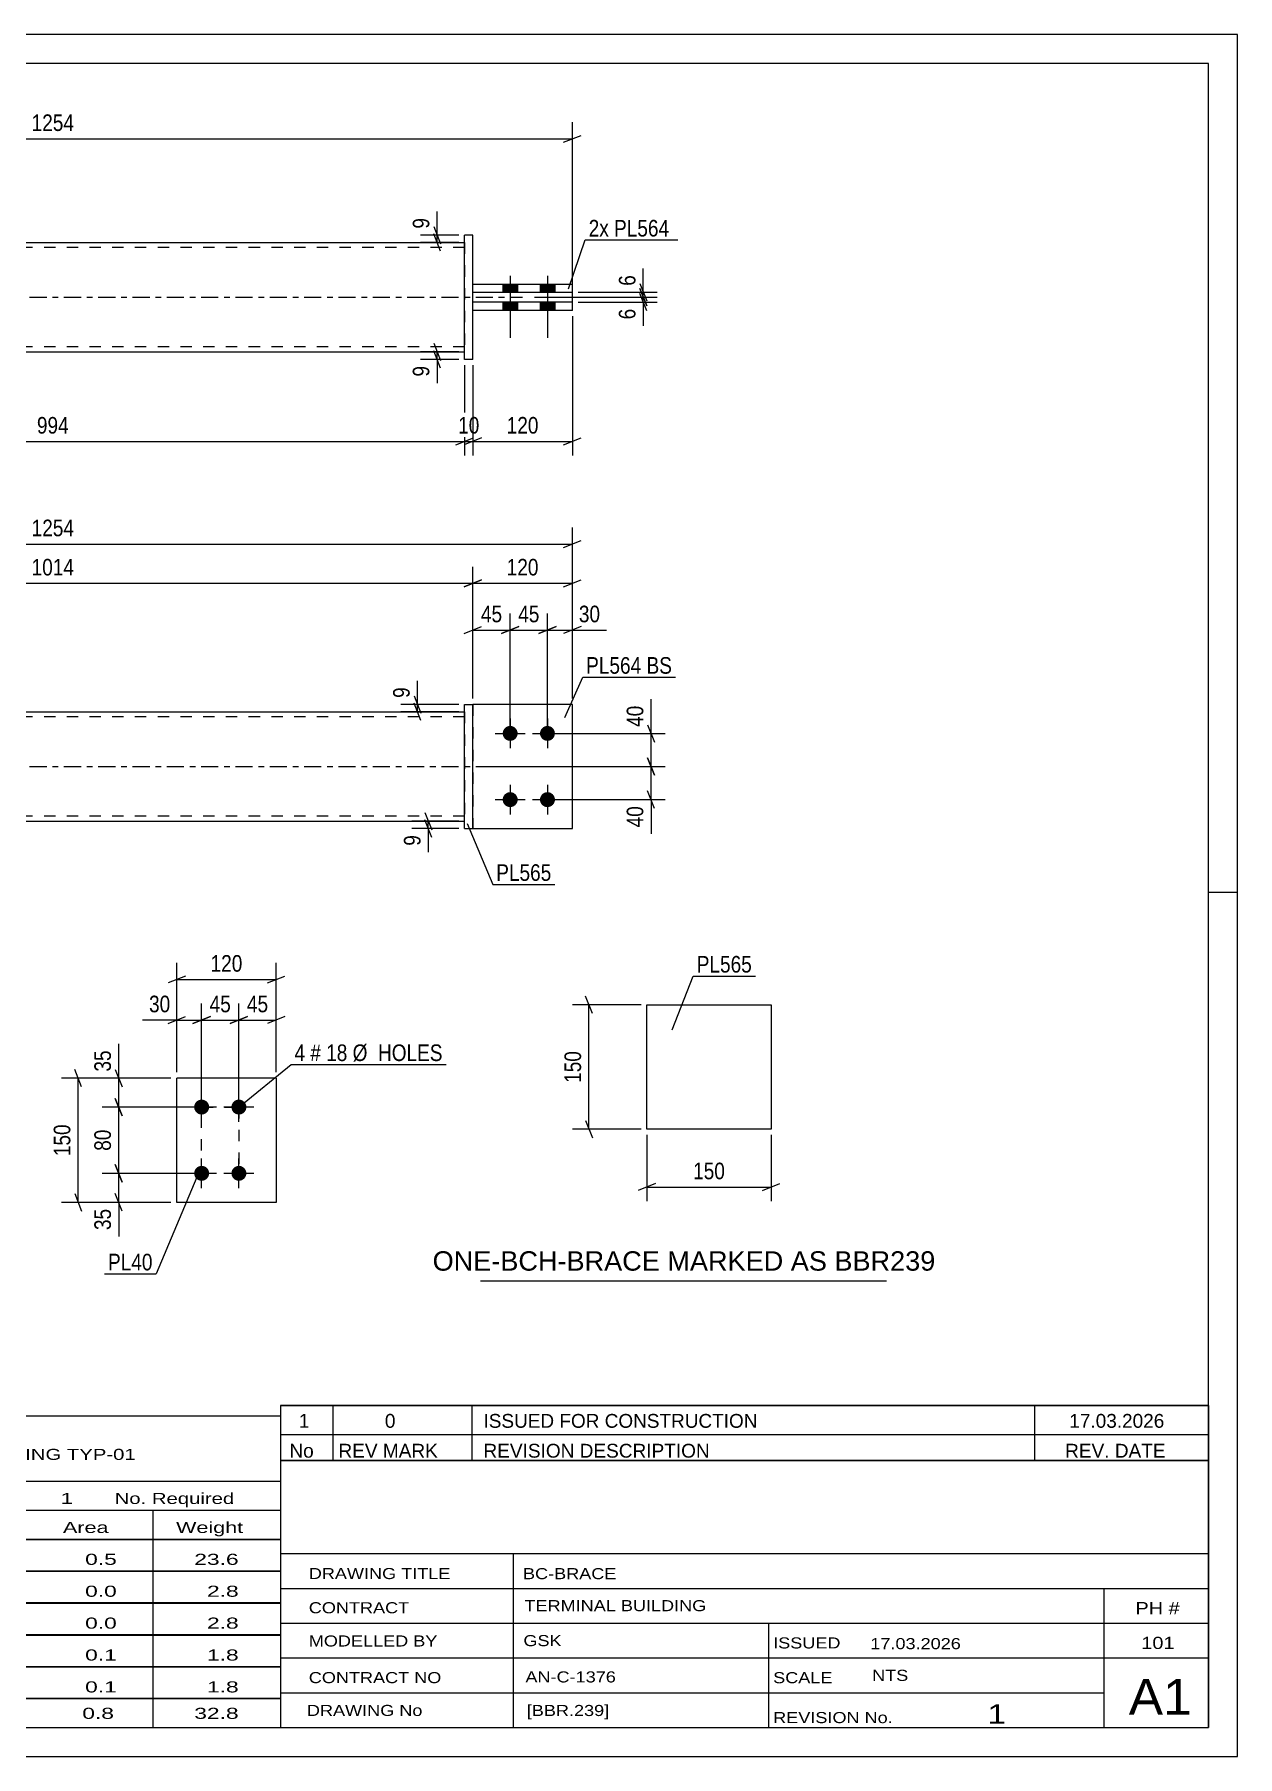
# Model space of a CAD drawing. Header units: millimetres. Extents: x 0 to 420, y 0 to 297.
# Drawn here: x 212.6 to 420, y 0 to 297 of the extents above; entities that cross this region are included whole.
import ezdxf

# ---------------------------------------------------------------- set-up
doc = ezdxf.new("R2010")
doc.units = ezdxf.units.MM
doc.linetypes.add('DXK_LINE_DOT2', pattern=[3.9198, 1.9599, -1.9599])
doc.linetypes.add('DXK_LINE_DOT3', pattern=[5.9187, 2.979, -0.9799, 0.9799, -0.9799])
doc.styles.add('Arial', font='ARIAL.TTF', dxfattribs={"height": 0.2})
doc.styles.add('Arial Narrow', font='ARIALN.TTF', dxfattribs={"height": 0.2})

# ---------------------------------------------------------------- blocks, each defined once
blk = doc.blocks.new('Unknown-585756363-1163')
at = {"color": 5, "linetype": 'Continuous'}
for p, q in [((420, 297), (0, 297)), ((420, 0), (420, 297)), ((415, 292), (5, 292)), ((415, 5), (415, 292)), ((420, 149), (415, 149)), ((5, 5), (415, 5)), ((0, 0), (420, 0))]:
    blk.add_line(p, q, dxfattribs=at)
blk = doc.blocks.new('Part-585756363-3323 - 3322')
at = {"color": 2, "linetype": 'Continuous'}
for p, q in [((254.26, 117.01), (237.12, 117.01)), ((237.12, 95.58), (237.12, 117.01)), ((254.26, 117.01), (254.26, 95.58)), ((254.26, 95.58), (237.12, 95.58))]:
    blk.add_line(p, q, dxfattribs=at)
blk = doc.blocks.new('Bolt-585756363-3324 - 3322')
at = {"linetype": 'Continuous'}
for points in [[(241.41, 110.72, -1), (241.41, 113.3, -1)], [(247.83, 110.72, -1), (247.83, 113.3, -1)], [(241.41, 99.3, -1), (241.41, 101.87, -1)], [(247.83, 99.3, -1), (247.83, 101.87, -1)]]:
    blk.add_hatch(color=1, dxfattribs=at).paths.add_polyline_path(points)
at = {"color": 1, "linetype": 'Continuous'}
for p, q in [((241.41, 109.44), (241.41, 114.58)), ((247.83, 109.44), (247.83, 114.58)), ((243.98, 112.01), (238.83, 112.01)), ((250.41, 112.01), (245.26, 112.01)), ((241.41, 98.01), (241.41, 103.15)), ((247.83, 98.01), (247.83, 103.15)), ((243.98, 100.58), (238.83, 100.58)), ((250.41, 100.58), (245.26, 100.58))]:
    blk.add_line(p, q, dxfattribs=at)
blk = doc.blocks.new('Part-585756363-1830 - 1807')
at = {"color": 7, "linetype": 'DXK_LINE_DOT2'}
for p, q in [((305.32, 181.46), (288.17, 181.46)), ((288.17, 181.46), (288.17, 160.03)), ((305.32, 160.03), (305.32, 181.46)), ((288.17, 160.03), (305.32, 160.03))]:
    blk.add_line(p, q, dxfattribs=at)
blk = doc.blocks.new('Part-585756363-1814 - 1807')
at = {"color": 2, "linetype": 'Continuous'}
for p, q in [((286.75, 160.03), (286.75, 181.46)), ((286.75, 181.46), (288.17, 181.46)), ((288.17, 160.03), (288.17, 181.46)), ((286.75, 160.03), (288.17, 160.03))]:
    blk.add_line(p, q, dxfattribs=at)
blk = doc.blocks.new('Bolt-585756363-1832 - 1807')
at = {"linetype": 'Continuous'}
for points in [[(294.6, 177.74, -1), (294.6, 175.17, -1)], [(301.03, 177.74, -1), (301.03, 175.17, -1)], [(294.6, 166.32, -1), (294.6, 163.74, -1)], [(301.03, 166.32, -1), (301.03, 163.74, -1)]]:
    blk.add_hatch(color=1, dxfattribs=at).paths.add_polyline_path(points)
at = {"color": 1, "linetype": 'Continuous'}
for p, q in [((294.6, 179.03), (294.6, 173.89)), ((301.03, 179.03), (301.03, 173.89)), ((292.03, 176.46), (297.17, 176.46)), ((298.46, 176.46), (303.6, 176.46)), ((294.6, 167.6), (294.6, 162.46)), ((301.03, 167.6), (301.03, 162.46)), ((292.03, 165.03), (297.17, 165.03)), ((298.46, 165.03), (303.6, 165.03))]:
    blk.add_line(p, q, dxfattribs=at)
blk = doc.blocks.new('Part-585756363-1842 - 1807')
at = {"color": 2, "linetype": 'Continuous'}
for p, q in [((144.77, 180.17), (286.75, 180.17)), ((144.77, 161.32), (286.75, 161.32))]:
    blk.add_line(p, q, dxfattribs=at)
at = {"color": 7, "linetype": 'DXK_LINE_DOT2'}
for p, q in [((144.77, 161.32), (144.77, 180.17)), ((286.75, 179.32), (144.77, 179.32)), ((286.75, 180.17), (286.75, 161.32)), ((286.75, 162.17), (144.77, 162.17))]:
    blk.add_line(p, q, dxfattribs=at)
at = {"color": 7, "linetype": 'DXK_LINE_DOT3'}
blk.add_line((134.77, 170.74), (296.75, 170.74), dxfattribs=at)
blk = doc.blocks.new('Part-585756363-1847 - 1807')
at = {"color": 2, "linetype": 'Continuous'}
for p, q in [((305.32, 181.46), (288.17, 181.46)), ((305.32, 160.03), (305.32, 181.46)), ((288.17, 160.03), (305.32, 160.03))]:
    blk.add_line(p, q, dxfattribs=at)
at = {"color": 7, "linetype": 'DXK_LINE_DOT2'}
blk.add_line((288.17, 181.46), (288.17, 160.03), dxfattribs=at)
blk = doc.blocks.new('Bolt-585756363-2130 - 2126')
at = {"linetype": 'Continuous'}
for points in [[(295.89, 253.96), (293.32, 253.96), (293.32, 252.53), (295.89, 252.53)], [(295.89, 253.96), (293.32, 253.96), (293.32, 252.53), (295.89, 252.53)], [(302.32, 253.96), (299.75, 253.96), (299.75, 252.53), (302.32, 252.53)], [(302.32, 253.96), (299.75, 253.96), (299.75, 252.53), (302.32, 252.53)], [(295.89, 250.81), (293.32, 250.81), (293.32, 249.39), (295.89, 249.39)], [(295.89, 250.81), (293.32, 250.81), (293.32, 249.39), (295.89, 249.39)], [(302.32, 250.81), (299.75, 250.81), (299.75, 249.39), (302.32, 249.39)], [(302.32, 250.81), (299.75, 250.81), (299.75, 249.39), (302.32, 249.39)]]:
    blk.add_hatch(color=1, dxfattribs=at).paths.add_polyline_path(points)
at = {"color": 1, "linetype": 'Continuous'}
for p, q in [((293.32, 253.96), (293.32, 252.53)), ((293.32, 253.96), (293.32, 252.53)), ((294.6, 255.39), (294.6, 244.67)), ((294.6, 255.39), (294.6, 244.67)), ((295.89, 253.96), (295.89, 252.53)), ((295.89, 253.96), (295.89, 252.53)), ((299.75, 253.96), (299.75, 252.53)), ((299.75, 253.96), (299.75, 252.53)), ((301.03, 255.39), (301.03, 244.67)), ((301.03, 255.39), (301.03, 244.67)), ((302.32, 253.96), (302.32, 252.53)), ((302.32, 253.96), (302.32, 252.53)), ((293.32, 250.81), (293.32, 249.39)), ((293.32, 250.81), (293.32, 249.39)), ((295.89, 250.81), (295.89, 249.39)), ((295.89, 250.81), (295.89, 249.39)), ((299.75, 250.81), (299.75, 249.39)), ((299.75, 250.81), (299.75, 249.39)), ((302.32, 250.81), (302.32, 249.39)), ((302.32, 250.81), (302.32, 249.39))]:
    blk.add_line(p, q, dxfattribs=at)
blk = doc.blocks.new('Part-585756363-2135 - 2126')
at = {"color": 2, "linetype": 'Continuous'}
for p, q in [((144.77, 261.1), (286.75, 261.1)), ((144.77, 242.24), (286.75, 242.24))]:
    blk.add_line(p, q, dxfattribs=at)
at = {"color": 7, "linetype": 'DXK_LINE_DOT2'}
for p, q in [((144.77, 261.1), (144.77, 242.24)), ((286.75, 260.24), (144.77, 260.24)), ((286.75, 261.1), (286.75, 242.24)), ((286.75, 243.1), (144.77, 243.1))]:
    blk.add_line(p, q, dxfattribs=at)
at = {"color": 7, "linetype": 'DXK_LINE_DOT3'}
blk.add_line((134.77, 251.67), (296.75, 251.67), dxfattribs=at)
blk = doc.blocks.new('Part-585756363-2136 - 2126')
at = {"color": 2, "linetype": 'Continuous'}
for p, q in [((286.75, 240.96), (286.75, 262.39)), ((288.17, 262.39), (286.75, 262.39)), ((288.17, 240.96), (288.17, 262.39)), ((288.17, 240.96), (286.75, 240.96))]:
    blk.add_line(p, q, dxfattribs=at)
blk = doc.blocks.new('Part-585756363-2152 - 2126')
at = {"color": 2, "linetype": 'Continuous'}
for p, q in [((288.17, 252.53), (288.17, 253.96)), ((288.17, 253.96), (305.32, 253.96)), ((288.17, 252.53), (305.32, 252.53)), ((305.32, 252.53), (305.32, 253.96))]:
    blk.add_line(p, q, dxfattribs=at)
blk = doc.blocks.new('Part-585756363-2157 - 2126')
at = {"color": 2, "linetype": 'Continuous'}
for p, q in [((305.32, 250.81), (288.17, 250.81)), ((288.17, 249.39), (288.17, 250.81)), ((305.32, 249.39), (305.32, 250.81)), ((305.32, 249.39), (288.17, 249.39))]:
    blk.add_line(p, q, dxfattribs=at)
blk = doc.blocks.new('Part-585756363-3335 - 3334')
at = {"color": 2, "linetype": 'Continuous'}
for p, q in [((318.17, 129.64), (339.6, 129.64)), ((318.17, 108.21), (318.17, 129.64)), ((339.6, 129.64), (339.6, 108.21)), ((339.6, 108.21), (318.17, 108.21))]:
    blk.add_line(p, q, dxfattribs=at)
blk = doc.blocks.new('Rectangle-585756363-3484 - 3322')
at = {"color": 1, "linetype": 'DXK_LINE_DOT2'}
blk.add_lwpolyline([(241.41, 112.01), (247.83, 112.01), (247.83, 100.58), (241.41, 100.58), (241.41, 112.01)], close=True, dxfattribs=at)
blk = doc.blocks.new('StraightDimension-585756363-3340 - 3322')
at = {"color": 7, "linetype": 'Continuous'}
for p, q in [((236.12, 117.01), (224.27, 117.01)), ((226.52, 118.51), (227.72, 115.51)), ((227.12, 112.01), (227.12, 117.01)), ((227.72, 110.51), (226.52, 113.51)), ((240.41, 112.01), (224.27, 112.01))]:
    blk.add_line(p, q, dxfattribs=at)
at = {"color": 0}
blk.add_wipeout([(226.37, 122.39), (222.17, 122.39), (222.17, 117.53), (226.37, 117.53)], dxfattribs=at)
at = {"color": 7, "linetype": 'Continuous'}
blk.add_line((227.12, 117.01), (227.12, 122.92), dxfattribs=at)
blk.add_line((227.12, 117.01), (227.12, 122.92), dxfattribs=at)
at = {"color": 3, "style": 'Arial Narrow'}
blk.add_text('35', height=2.863, rotation=90.0002, dxfattribs=at).set_placement((225.77, 118.13))
blk = doc.blocks.new('StraightDimension-585756363-3356 - 3322')
at = {"color": 7, "linetype": 'Continuous'}
for p, q in [((247.83, 113.01), (247.83, 129.86)), ((254.26, 118.01), (254.26, 129.86)), ((246.33, 126.41), (249.33, 127.61)), ((247.83, 127.01), (254.26, 127.01)), ((255.76, 127.61), (252.76, 126.41))]:
    blk.add_line(p, q, dxfattribs=at)
at = {"color": 0}
blk.add_wipeout([(253.48, 127.76), (253.48, 131.96), (248.62, 131.96), (248.62, 127.76)], dxfattribs=at)
at = {"color": 3, "style": 'Arial Narrow'}
blk.add_text('45', height=2.863, dxfattribs=at).set_placement((249.22, 128.36))
blk = doc.blocks.new('StraightDimension-585756363-3342 - 3322')
at = {"color": 7, "linetype": 'Continuous'}
for p, q in [((226.52, 102.08), (227.72, 99.08)), ((240.41, 100.58), (224.27, 100.58)), ((227.12, 95.58), (227.12, 100.58)), ((236.12, 95.58), (224.27, 95.58)), ((227.72, 94.08), (226.52, 97.08))]:
    blk.add_line(p, q, dxfattribs=at)
at = {"color": 0}
blk.add_wipeout([(226.37, 95.06), (222.17, 95.06), (222.17, 90.2), (226.37, 90.2)], dxfattribs=at)
at = {"color": 7, "linetype": 'Continuous'}
blk.add_line((227.12, 95.58), (227.12, 89.67), dxfattribs=at)
blk.add_line((227.12, 95.58), (227.12, 89.67), dxfattribs=at)
at = {"color": 3, "style": 'Arial Narrow'}
blk.add_text('35', height=2.863, rotation=90.0002, dxfattribs=at).set_placement((225.77, 90.8))
blk = doc.blocks.new('StraightDimension-585756363-3341 - 3322')
at = {"color": 7, "linetype": 'Continuous'}
for p, q in [((226.52, 113.51), (227.72, 110.51)), ((240.41, 112.01), (224.27, 112.01)), ((227.12, 100.58), (227.12, 112.01)), ((227.72, 99.08), (226.52, 102.08)), ((240.41, 100.58), (224.27, 100.58))]:
    blk.add_line(p, q, dxfattribs=at)
at = {"color": 0}
blk.add_wipeout([(226.37, 108.72), (222.17, 108.72), (222.17, 103.87), (226.37, 103.87)], dxfattribs=at)
at = {"color": 3, "style": 'Arial Narrow'}
blk.add_text('80', height=2.863, rotation=90.0002, dxfattribs=at).set_placement((225.77, 104.47))
blk = doc.blocks.new('StraightDimension-585756363-3352 - 3322')
at = {"color": 7, "linetype": 'Continuous'}
for p, q in [((236.12, 117.01), (217.27, 117.01)), ((220.72, 115.51), (219.52, 118.51)), ((220.12, 95.58), (220.12, 117.01)), ((236.12, 95.58), (217.27, 95.58)), ((219.52, 97.08), (220.72, 94.08))]:
    blk.add_line(p, q, dxfattribs=at)
at = {"color": 0}
blk.add_wipeout([(219.37, 109.64), (215.17, 109.64), (215.17, 102.95), (219.37, 102.95)], dxfattribs=at)
at = {"color": 3, "style": 'Arial Narrow'}
blk.add_text('150', height=2.863, rotation=90.0002, dxfattribs=at).set_placement((218.77, 103.55))
blk = doc.blocks.new('StraightDimension-585756363-3357 - 3322')
at = {"color": 7, "linetype": 'Continuous'}
for p, q in [((241.41, 113.01), (241.41, 129.86)), ((247.83, 113.01), (247.83, 129.86)), ((239.91, 126.41), (242.91, 127.61)), ((241.41, 127.01), (247.83, 127.01)), ((249.33, 127.61), (246.33, 126.41))]:
    blk.add_line(p, q, dxfattribs=at)
at = {"color": 0}
blk.add_wipeout([(247.05, 127.76), (247.05, 131.96), (242.19, 131.96), (242.19, 127.76)], dxfattribs=at)
at = {"color": 3, "style": 'Arial Narrow'}
blk.add_text('45', height=2.863, dxfattribs=at).set_placement((242.79, 128.36))
blk = doc.blocks.new('StraightDimension-585756363-3358 - 3322')
at = {"color": 7, "linetype": 'Continuous'}
for p, q in [((237.12, 118.01), (237.12, 129.86)), ((241.41, 113.01), (241.41, 129.86)), ((235.62, 126.41), (238.62, 127.61)), ((237.12, 127.01), (241.41, 127.01)), ((242.91, 127.61), (239.91, 126.41))]:
    blk.add_line(p, q, dxfattribs=at)
at = {"color": 0}
blk.add_wipeout([(236.6, 127.76), (236.6, 131.96), (231.74, 131.96), (231.74, 127.76)], dxfattribs=at)
at = {"color": 7, "linetype": 'Continuous'}
blk.add_line((237.12, 127.01), (231.21, 127.01), dxfattribs=at)
blk.add_line((237.12, 127.01), (231.21, 127.01), dxfattribs=at)
at = {"color": 3, "style": 'Arial Narrow'}
blk.add_text('30', height=2.863, dxfattribs=at).set_placement((232.34, 128.36))
blk = doc.blocks.new('StraightDimension-585756363-3368 - 3322')
at = {"color": 7, "linetype": 'Continuous'}
for p, q in [((237.12, 118.01), (237.12, 136.86)), ((254.26, 118.01), (254.26, 136.86)), ((238.62, 134.61), (235.62, 133.41)), ((237.12, 134.01), (254.26, 134.01)), ((252.76, 133.41), (255.76, 134.61))]:
    blk.add_line(p, q, dxfattribs=at)
at = {"color": 0}
blk.add_wipeout([(249.03, 134.76), (249.03, 138.96), (242.35, 138.96), (242.35, 134.76)], dxfattribs=at)
at = {"color": 3, "style": 'Arial Narrow'}
blk.add_text('120', height=2.863, dxfattribs=at).set_placement((242.95, 135.36))
blk = doc.blocks.new('StraightDimension-585756363-1895 - 1807')
at = {"color": 7, "linetype": 'Continuous'}
for p, q in [((301.03, 177.46), (301.03, 197.12)), ((305.32, 182.46), (305.32, 197.12)), ((299.53, 193.67), (302.53, 194.87)), ((301.03, 194.27), (305.32, 194.27)), ((306.82, 194.87), (303.82, 193.67))]:
    blk.add_line(p, q, dxfattribs=at)
at = {"color": 0}
blk.add_wipeout([(310.7, 195.02), (310.7, 199.22), (305.84, 199.22), (305.84, 195.02)], dxfattribs=at)
at = {"color": 7, "linetype": 'Continuous'}
blk.add_line((305.32, 194.27), (311.22, 194.27), dxfattribs=at)
blk.add_line((305.32, 194.27), (311.22, 194.27), dxfattribs=at)
at = {"color": 3, "style": 'Arial Narrow'}
blk.add_text('30', height=2.863, dxfattribs=at).set_placement((306.44, 195.62))
blk = doc.blocks.new('StraightDimension-585756363-2093 - 1807')
at = {"color": 7, "linetype": 'Continuous'}
for p, q in [((285.75, 181.46), (275.77, 181.46)), ((278.02, 182.96), (279.22, 179.96)), ((279.22, 178.67), (278.02, 181.67)), ((278.62, 180.17), (278.62, 181.46)), ((285.75, 180.17), (275.77, 180.17))]:
    blk.add_line(p, q, dxfattribs=at)
at = {"color": 0}
blk.add_wipeout([(277.87, 185.01), (273.67, 185.01), (273.67, 181.98), (277.87, 181.98)], dxfattribs=at)
at = {"color": 7, "linetype": 'Continuous'}
blk.add_line((278.62, 181.46), (278.62, 185.54), dxfattribs=at)
blk.add_line((278.62, 181.46), (278.62, 185.54), dxfattribs=at)
at = {"color": 3, "style": 'Arial Narrow'}
blk.add_text('9', height=2.86, rotation=90.0002, dxfattribs=at).set_placement((277.27, 182.58))
blk = doc.blocks.new('StraightDimension-585756363-1966 - 1807')
at = {"color": 7, "linetype": 'Continuous'}
for p, q in [((143.34, 171.74), (143.34, 205.19)), ((288.17, 182.46), (288.17, 205.19)), ((144.84, 202.94), (141.84, 201.74)), ((143.34, 202.34), (288.17, 202.34)), ((286.67, 201.74), (289.67, 202.94))]:
    blk.add_line(p, q, dxfattribs=at)
at = {"color": 0}
blk.add_wipeout([(220.01, 203.09), (220.01, 207.29), (211.5, 207.29), (211.5, 203.09)], dxfattribs=at)
at = {"color": 3, "style": 'Arial Narrow'}
blk.add_text('1014', height=2.863, dxfattribs=at).set_placement((212.1, 203.69))
blk = doc.blocks.new('StraightDimension-585756363-1863 - 1807')
at = {"color": 7, "linetype": 'Continuous'}
for p, q in [((288.17, 182.46), (288.17, 197.12)), ((294.6, 177.46), (294.6, 197.12)), ((286.67, 193.67), (289.67, 194.87)), ((288.17, 194.27), (294.6, 194.27)), ((296.1, 194.87), (293.1, 193.67))]:
    blk.add_line(p, q, dxfattribs=at)
at = {"color": 0}
blk.add_wipeout([(293.82, 195.02), (293.82, 199.22), (288.96, 199.22), (288.96, 195.02)], dxfattribs=at)
at = {"color": 3, "style": 'Arial Narrow'}
blk.add_text('45', height=2.863, dxfattribs=at).set_placement((289.56, 195.62))
blk = doc.blocks.new('StraightDimension-585756363-1882 - 1807')
at = {"color": 7, "linetype": 'Continuous'}
for p, q in [((294.6, 177.46), (294.6, 197.12)), ((301.03, 177.46), (301.03, 197.12)), ((293.1, 193.67), (296.1, 194.87)), ((294.6, 194.27), (301.03, 194.27)), ((302.53, 194.87), (299.53, 193.67))]:
    blk.add_line(p, q, dxfattribs=at)
at = {"color": 0}
blk.add_wipeout([(300.25, 195.02), (300.25, 199.22), (295.39, 199.22), (295.39, 195.02)], dxfattribs=at)
at = {"color": 3, "style": 'Arial Narrow'}
blk.add_text('45', height=2.863, dxfattribs=at).set_placement((295.99, 195.62))
blk = doc.blocks.new('StraightDimension-585756363-1912 - 1807')
at = {"color": 7, "linetype": 'Continuous'}
for p, q in [((126.2, 182.46), (126.2, 211.96)), ((305.32, 182.46), (305.32, 211.96)), ((127.7, 209.71), (124.7, 208.51)), ((126.2, 209.11), (305.32, 209.11)), ((303.82, 208.51), (306.82, 209.71))]:
    blk.add_line(p, q, dxfattribs=at)
at = {"color": 0}
blk.add_wipeout([(220.01, 209.86), (220.01, 214.06), (211.5, 214.06), (211.5, 209.86)], dxfattribs=at)
at = {"color": 3, "style": 'Arial Narrow'}
blk.add_text('1254', height=2.863, dxfattribs=at).set_placement((212.1, 210.46))
blk = doc.blocks.new('StraightDimension-585756363-1932 - 1807')
at = {"color": 7, "linetype": 'Continuous'}
for p, q in [((302.03, 176.46), (321.3, 176.46)), ((318.3, 177.96), (319.5, 174.96)), ((318.9, 170.74), (318.9, 176.46)), ((289.17, 170.74), (321.3, 170.74)), ((319.5, 169.24), (318.3, 172.24))]:
    blk.add_line(p, q, dxfattribs=at)
at = {"color": 0}
blk.add_wipeout([(318.15, 181.84), (313.95, 181.84), (313.95, 176.98), (318.15, 176.98)], dxfattribs=at)
at = {"color": 7, "linetype": 'Continuous'}
blk.add_line((318.9, 176.46), (318.9, 182.37), dxfattribs=at)
blk.add_line((318.9, 176.46), (318.9, 182.37), dxfattribs=at)
at = {"color": 3, "style": 'Arial Narrow'}
blk.add_text('40', height=2.863, rotation=90.0002, dxfattribs=at).set_placement((317.55, 177.58))
blk = doc.blocks.new('StraightDimension-585756363-1941 - 1807')
at = {"color": 7, "linetype": 'Continuous'}
for p, q in [((289.17, 170.74), (321.3, 170.74)), ((318.3, 172.24), (319.5, 169.24)), ((318.9, 165.03), (318.9, 170.74)), ((319.5, 163.53), (318.3, 166.53)), ((302.03, 165.03), (321.3, 165.03))]:
    blk.add_line(p, q, dxfattribs=at)
at = {"color": 0}
blk.add_wipeout([(318.15, 164.51), (313.95, 164.51), (313.95, 159.65), (318.15, 159.65)], dxfattribs=at)
at = {"color": 7, "linetype": 'Continuous'}
blk.add_line((318.9, 165.03), (318.9, 159.12), dxfattribs=at)
blk.add_line((318.9, 165.03), (318.9, 159.12), dxfattribs=at)
at = {"color": 3, "style": 'Arial Narrow'}
blk.add_text('40', height=2.863, rotation=90.0002, dxfattribs=at).set_placement((317.55, 160.25))
blk = doc.blocks.new('StraightDimension-585756363-1984 - 1807')
at = {"color": 7, "linetype": 'Continuous'}
for p, q in [((288.17, 182.46), (288.17, 205.19)), ((305.32, 182.46), (305.32, 205.19)), ((289.67, 202.94), (286.67, 201.74)), ((288.17, 202.34), (305.32, 202.34)), ((303.82, 201.74), (306.82, 202.94))]:
    blk.add_line(p, q, dxfattribs=at)
at = {"color": 0}
blk.add_wipeout([(300.09, 203.09), (300.09, 207.29), (293.4, 207.29), (293.4, 203.09)], dxfattribs=at)
at = {"color": 3, "style": 'Arial Narrow'}
blk.add_text('120', height=2.863, dxfattribs=at).set_placement((294, 203.69))
blk = doc.blocks.new('StraightDimension-585756363-2084 - 1807')
at = {"color": 7, "linetype": 'Continuous'}
for p, q in [((285.75, 161.32), (277.64, 161.32)), ((279.89, 162.82), (281.09, 159.82)), ((281.09, 158.53), (279.89, 161.53)), ((280.49, 160.03), (280.49, 161.32)), ((285.75, 160.03), (277.64, 160.03))]:
    blk.add_line(p, q, dxfattribs=at)
at = {"color": 0}
blk.add_wipeout([(279.74, 159.51), (275.54, 159.51), (275.54, 156.48), (279.74, 156.48)], dxfattribs=at)
at = {"color": 7, "linetype": 'Continuous'}
blk.add_line((280.49, 160.03), (280.49, 155.95), dxfattribs=at)
blk.add_line((280.49, 160.03), (280.49, 155.95), dxfattribs=at)
at = {"color": 3, "style": 'Arial Narrow'}
blk.add_text('9', height=2.86, rotation=90.0002, dxfattribs=at).set_placement((279.14, 157.08))
blk = doc.blocks.new('StraightDimension-585756363-2194 - 2126')
at = {"color": 7, "linetype": 'Continuous'}
for p, q in [((144.77, 239.96), (144.77, 224.41)), ((286.75, 239.96), (286.75, 224.41)), ((146.27, 227.41), (143.27, 226.21)), ((144.77, 226.81), (286.75, 226.81)), ((285.25, 226.21), (288.25, 227.41))]:
    blk.add_line(p, q, dxfattribs=at)
at = {"color": 0}
blk.add_wipeout([(219.1, 227.56), (219.1, 231.76), (212.41, 231.76), (212.41, 227.56)], dxfattribs=at)
at = {"color": 3, "style": 'Arial Narrow'}
blk.add_text('994', height=2.863, dxfattribs=at).set_placement((213.01, 228.16))
blk = doc.blocks.new('StraightDimension-585756363-2280 - 2126')
at = {"color": 7, "linetype": 'Continuous'}
for p, q in [((285.75, 262.39), (279.16, 262.39)), ((281.41, 263.89), (282.61, 260.89)), ((282.61, 259.6), (281.41, 262.6)), ((282.01, 261.1), (282.01, 262.39)), ((285.75, 261.1), (279.16, 261.1))]:
    blk.add_line(p, q, dxfattribs=at)
at = {"color": 0}
blk.add_wipeout([(281.26, 265.94), (277.06, 265.94), (277.06, 262.91), (281.26, 262.91)], dxfattribs=at)
at = {"color": 7, "linetype": 'Continuous'}
blk.add_line((282.01, 262.39), (282.01, 266.46), dxfattribs=at)
blk.add_line((282.01, 262.39), (282.01, 266.46), dxfattribs=at)
at = {"color": 3, "style": 'Arial Narrow'}
blk.add_text('9', height=2.86, rotation=90.0002, dxfattribs=at).set_placement((280.66, 263.51))
blk = doc.blocks.new('StraightDimension-585756363-2221 - 2126')
at = {"color": 7, "linetype": 'Continuous'}
for p, q in [((286.75, 239.96), (286.75, 224.41)), ((288.17, 239.96), (288.17, 224.41)), ((285.25, 226.21), (288.25, 227.41)), ((289.67, 227.41), (286.67, 226.21)), ((286.75, 226.81), (288.17, 226.81))]:
    blk.add_line(p, q, dxfattribs=at)
at = {"color": 0}
blk.add_wipeout([(289.89, 227.56), (289.89, 231.76), (285.03, 231.76), (285.03, 227.56)], dxfattribs=at)
at = {"color": 3, "style": 'Arial Narrow'}
blk.add_text('10', height=2.863, dxfattribs=at).set_placement((285.63, 228.16))
blk = doc.blocks.new('StraightDimension-585756363-2262 - 2126')
at = {"color": 7, "linetype": 'Continuous'}
for p, q in [((316.95, 253.17), (318.15, 250.17)), ((298.82, 251.67), (319.95, 251.67)), ((306.32, 250.81), (319.95, 250.81)), ((318.15, 249.31), (316.95, 252.31)), ((317.55, 250.81), (317.55, 251.67))]:
    blk.add_line(p, q, dxfattribs=at)
at = {"color": 0}
blk.add_wipeout([(316.8, 250.29), (312.6, 250.29), (312.6, 247.26), (316.8, 247.26)], dxfattribs=at)
at = {"color": 7, "linetype": 'Continuous'}
blk.add_line((317.55, 250.81), (317.55, 246.74), dxfattribs=at)
blk.add_line((317.55, 250.81), (317.55, 246.74), dxfattribs=at)
at = {"color": 3, "style": 'Arial Narrow'}
blk.add_text('6', height=2.86, rotation=90.0002, dxfattribs=at).set_placement((316.2, 247.86))
blk = doc.blocks.new('StraightDimension-585756363-2183 - 2126')
at = {"color": 7, "linetype": 'Continuous'}
for p, q in [((127.7, 279.6), (124.7, 278.4)), ((126.2, 250.39), (126.2, 281.85)), ((303.82, 278.4), (306.82, 279.6)), ((305.32, 250.39), (305.32, 281.85)), ((126.2, 279), (305.32, 279))]:
    blk.add_line(p, q, dxfattribs=at)
at = {"color": 0}
blk.add_wipeout([(220.01, 279.75), (220.01, 283.95), (211.5, 283.95), (211.5, 279.75)], dxfattribs=at)
at = {"color": 3, "style": 'Arial Narrow'}
blk.add_text('1254', height=2.863, dxfattribs=at).set_placement((212.1, 280.35))
blk = doc.blocks.new('StraightDimension-585756363-2230 - 2126')
at = {"color": 7, "linetype": 'Continuous'}
for p, q in [((305.32, 248.39), (305.32, 224.41)), ((288.17, 239.96), (288.17, 224.41)), ((289.67, 227.41), (286.67, 226.21)), ((288.17, 226.81), (305.32, 226.81)), ((303.82, 226.21), (306.82, 227.41))]:
    blk.add_line(p, q, dxfattribs=at)
at = {"color": 0}
blk.add_wipeout([(300.09, 227.56), (300.09, 231.76), (293.4, 231.76), (293.4, 227.56)], dxfattribs=at)
at = {"color": 3, "style": 'Arial Narrow'}
blk.add_text('120', height=2.863, dxfattribs=at).set_placement((294, 228.16))
blk = doc.blocks.new('StraightDimension-585756363-2241 - 2126')
at = {"color": 7, "linetype": 'Continuous'}
for p, q in [((281.41, 243.74), (282.61, 240.74)), ((285.75, 242.24), (279.16, 242.24)), ((285.75, 240.96), (279.16, 240.96)), ((282.61, 239.46), (281.41, 242.46)), ((282.01, 240.96), (282.01, 242.24))]:
    blk.add_line(p, q, dxfattribs=at)
at = {"color": 0}
blk.add_wipeout([(281.26, 240.43), (277.06, 240.43), (277.06, 237.4), (281.26, 237.4)], dxfattribs=at)
at = {"color": 7, "linetype": 'Continuous'}
blk.add_line((282.01, 240.96), (282.01, 236.88), dxfattribs=at)
blk.add_line((282.01, 240.96), (282.01, 236.88), dxfattribs=at)
at = {"color": 3, "style": 'Arial Narrow'}
blk.add_text('9', height=2.86, rotation=90.0002, dxfattribs=at).set_placement((280.66, 238))
blk = doc.blocks.new('StraightDimension-585756363-2271 - 2126')
at = {"color": 7, "linetype": 'Continuous'}
for p, q in [((306.32, 252.53), (319.95, 252.53)), ((316.95, 254.03), (318.15, 251.03)), ((318.15, 250.17), (316.95, 253.17)), ((317.55, 251.67), (317.55, 252.53)), ((298.82, 251.67), (319.95, 251.67))]:
    blk.add_line(p, q, dxfattribs=at)
at = {"color": 0}
blk.add_wipeout([(316.8, 256.08), (312.6, 256.08), (312.6, 253.05), (316.8, 253.05)], dxfattribs=at)
at = {"color": 7, "linetype": 'Continuous'}
blk.add_line((317.55, 252.53), (317.55, 256.61), dxfattribs=at)
blk.add_line((317.55, 252.53), (317.55, 256.61), dxfattribs=at)
at = {"color": 3, "style": 'Arial Narrow'}
blk.add_text('6', height=2.86, rotation=90.0002, dxfattribs=at).set_placement((316.2, 253.65))
blk = doc.blocks.new('StraightDimension-585756363-3372 - 3334')
at = {"color": 7, "linetype": 'Continuous'}
for p, q in [((318.17, 107.21), (318.17, 95.81)), ((339.6, 107.21), (339.6, 95.81)), ((319.67, 98.81), (316.67, 97.61)), ((318.17, 98.21), (339.6, 98.21)), ((338.1, 97.61), (341.1, 98.81))]:
    blk.add_line(p, q, dxfattribs=at)
at = {"color": 0}
blk.add_wipeout([(332.23, 98.96), (332.23, 103.16), (325.54, 103.16), (325.54, 98.96)], dxfattribs=at)
at = {"color": 3, "style": 'Arial Narrow'}
blk.add_text('150', height=2.863, dxfattribs=at).set_placement((326.14, 99.56))
blk = doc.blocks.new('StraightDimension-585756363-3376 - 3334')
at = {"color": 7, "linetype": 'Continuous'}
for p, q in [((308.77, 128.14), (307.57, 131.14)), ((317.17, 129.64), (305.32, 129.64)), ((308.17, 108.21), (308.17, 129.64)), ((317.17, 108.21), (305.32, 108.21)), ((307.57, 109.71), (308.77, 106.71))]:
    blk.add_line(p, q, dxfattribs=at)
at = {"color": 0}
blk.add_wipeout([(307.42, 122.27), (303.22, 122.27), (303.22, 115.59), (307.42, 115.59)], dxfattribs=at)
at = {"color": 3, "style": 'Arial Narrow'}
blk.add_text('150', height=2.863, rotation=90.0002, dxfattribs=at).set_placement((306.82, 116.19))
blk = doc.blocks.new('Unknown-585756363-3649')
at = {"color": 7, "linetype": 'Continuous'}
for p, q in [((255, 51.05), (255, 5)), ((255, 51.05), (415, 51.05)), ((415, 51), (415, 5)), ((255, 35), (415, 35)), ((295.14, 35), (295.14, 5)), ((255, 29), (415, 29)), ((397, 5.05), (397, 29.05)), ((255, 23), (415, 23)), ((339.14, 23), (339.14, 5)), ((255, 17), (415, 17)), ((255, 11), (397, 11)), ((255, 5), (415, 5))]:
    blk.add_line(p, q, dxfattribs=at)
at = {"color": 7, "style": 'Arial Narrow'}
for s, height, width, p in [('DRAWING TITLE', 1.9089, 1.425378, (259.88, 30.61)), ('BC-BRACE', 1.909, 1.425378, (296.81, 30.59)), ('TERMINAL BUILDING', 1.9089, 1.425378, (297.06, 25.07)), ('CONTRACT', 1.909, 1.425378, (259.88, 24.71)), ('MODELLED BY', 1.9089, 1.425378, (259.88, 18.98)), ('GSK', 1.909, 1.425378, (296.88, 19.04)), ('ISSUED', 1.909, 1.425378, (339.94, 18.64)), ('17.03.2026', 1.909, 1.425378, (356.69, 18.52)), ('CONTRACT NO', 1.9089, 1.425378, (259.88, 12.66)), ('AN-C-1376', 1.909, 1.425378, (297.23, 12.78)), ('SCALE', 1.909, 1.425378, (339.94, 12.65)), ('A1', 6.204, 1.25, (401.24, 7.2)), ('DRAWING No', 1.909, 1.425378, (259.56, 7)), ('[BBR.239]', 1.909, 1.425378, (297.46, 6.99)), ('1', 3.34, 1.5, (376.91, 5.68)), ('REVISION No.', 1.9089, 1.425378, (339.94, 5.77))]:
    blk.add_text(s, height=height, dxfattribs=dict(at, width=width)).set_placement(p)
at = {"color": 7, "linetype": 'Continuous', "style": 'Arial Narrow'}
for s, height, width, p in [('PH #', 2.1, 1.42538, (402.4, 24.55)), ('101', 2.1, 1.42538, (403.41, 18.55)), ('NTS', 1.909, 1.425378, (357, 13.05))]:
    blk.add_text(s, height=height, dxfattribs=dict(at, width=width)).set_placement(p)
blk = doc.blocks.new('Unknown-585756363-3650')
at = {"color": 7, "linetype": 'Continuous'}
for p, q in [((255, 60.55), (415, 60.55)), ((415, 60.55), (255, 60.55)), ((255, 60.55), (255, 55.55)), ((264, 60.55), (264, 55.55)), ((288, 60.55), (288, 55.55)), ((385, 60.55), (385, 55.55)), ((415, 60.55), (415, 55.55)), ((255, 55.55), (415, 55.55)), ((255, 55.55), (255, 51.05)), ((255, 55.55), (415, 55.55)), ((264, 55.55), (264, 51.05)), ((288, 55.55), (288, 51.05)), ((385, 55.55), (385, 51.05)), ((415, 55.55), (415, 51.05)), ((415, 51.05), (255, 51.05))]:
    blk.add_line(p, q, dxfattribs=at)
at = {"color": 7, "linetype": 'Continuous', "style": 'Arial Narrow'}
for s, height, width, p in [('1', 2.39, 1.196471, (258.16, 56.7)), ('0', 2.39, 1.196471, (273, 56.7)), ('ISSUED FOR CONSTRUCTION', 2.3861, 1.196471, (290, 56.7)), ('17.03.2026', 2.386, 1.196471, (391, 56.7)), ('No', 2.386, 1.2, (256.54, 51.55)), ('REV MARK', 2.386, 1.2, (265, 51.55)), ('REVISION DESCRIPTION', 2.3861, 1.2, (290, 51.55)), ('REV. DATE', 2.386, 1.2, (390.28, 51.55))]:
    blk.add_text(s, height=height, dxfattribs=dict(at, width=width)).set_placement(p)
blk = doc.blocks.new('Unknown-585756363-3651')
at = {"color": 7, "linetype": 'Continuous'}
for p, q in [((95, 58.75), (255, 58.75)), ((95, 47.5), (95, 58.75)), ((255, 58.75), (255, 47.5)), ((95, 47.5), (255, 47.5)), ((95, 47.5), (95, 42.5)), ((255, 47.5), (255, 42.5)), ((95, 42.5), (255, 42.5)), ((95, 42.5), (95, 37.5)), ((119, 42.5), (119, 37.5)), ((154.5, 42.5), (154.5, 37.5)), ((180.5, 42.5), (180.5, 37.5)), ((193.5, 42.5), (193.5, 37.5)), ((211, 42.5), (211, 37.5)), ((233, 42.5), (233, 37.5)), ((255, 42.5), (255, 37.5)), ((95, 37.5), (255, 37.5)), ((95, 37.45), (95, 32.05)), ((95, 37.45), (255, 37.45)), ((119, 37.5), (119, 32)), ((154.5, 37.5), (154.5, 32)), ((180.5, 37.5), (180.5, 32)), ((193.5, 37.5), (193.5, 32)), ((211, 37.5), (211, 32)), ((233, 37.5), (233, 32)), ((255, 37.45), (255, 32.05)), ((95, 32.05), (255, 32.05)), ((95, 31.95), (95, 26.55)), ((95, 31.95), (255, 31.95)), ((119, 32), (119, 26.5)), ((154.5, 32), (154.5, 26.5)), ((180.5, 32), (180.5, 26.5)), ((193.5, 32), (193.5, 26.5)), ((211, 32), (211, 26.5)), ((233, 32), (233, 26.5)), ((255, 31.95), (255, 26.55)), ((95, 26.55), (255, 26.55)), ((95, 26.45), (95, 21.05)), ((95, 26.45), (255, 26.45)), ((119, 26.5), (119, 21)), ((154.5, 26.5), (154.5, 21)), ((180.5, 26.5), (180.5, 21)), ((193.5, 26.5), (193.5, 21)), ((211, 26.5), (211, 21)), ((233, 26.5), (233, 21)), ((255, 26.45), (255, 21.05)), ((95, 21.05), (255, 21.05)), ((95, 20.95), (95, 15.55)), ((95, 20.95), (255, 20.95)), ((119, 21), (119, 15.5)), ((154.5, 21), (154.5, 15.5)), ((180.5, 21), (180.5, 15.5)), ((193.5, 21), (193.5, 15.5)), ((211, 21), (211, 15.5)), ((233, 21), (233, 15.5)), ((255, 20.95), (255, 15.55)), ((95, 15.55), (255, 15.55)), ((95, 15.45), (95, 10.05)), ((95, 15.45), (255, 15.45)), ((119, 15.5), (119, 10)), ((154.5, 15.5), (154.5, 10)), ((180.5, 15.5), (180.5, 10)), ((193.5, 15.5), (193.5, 10)), ((211, 15.5), (211, 10)), ((233, 15.5), (233, 10)), ((255, 15.45), (255, 10.05)), ((95, 10.05), (255, 10.05)), ((95, 10), (255, 10)), ((95, 10), (95, 5)), ((211, 10), (211, 5)), ((233, 10), (233, 5)), ((255, 10), (255, 5)), ((95, 5), (255, 5))]:
    blk.add_line(p, q, dxfattribs=at)
at = {"color": 7, "style": 'Arial Narrow'}
for s, height, width, p in [('GENERAL NOTES & WELD DETAILS :', 2.8633, 1.4, (96.15, 51.06)), ('REFER TYP DRAWING TYP-01', 1.9089, 1.6, (179.7, 51.16)), ("MATERIAL LIST FOR ASSEMBLY MK'D", 1.9089, 1.6, (96.15, 43.56)), ('BBR239', 1.909, 1.794707, (187.48, 43.47)), ('1', 1.91, 1.794707, (217.08, 43.56)), ('No. Required', 1.9089, 1.6, (226.41, 43.56)), ('Mark', 1.909, 1.7, (96.34, 38.5)), ('Profile', 1.909, 1.7, (129.41, 38.5)), ('Material', 1.909, 1.7, (159.54, 38.56)), ('No.', 1.909, 1.7, (184.5, 38.56)), ('Length', 1.909, 1.7, (195, 38.56)), ('Area', 1.909, 1.7, (217.5, 38.56)), ('Weight', 1.909, 1.7, (237, 38.56))]:
    blk.add_text(s, height=height, dxfattribs=dict(at, width=width)).set_placement(p)
at = {"color": 7, "linetype": 'Continuous', "style": 'Arial Narrow'}
for s, height, width, p in [('BBR239', 1.909, 1.794707, (96.5, 33.06)), ('SHS132*6', 1.909, 1.794707, (121, 33.06)), ('E350', 1.909, 1.794707, (160.74, 33.06)), ('1', 1.91, 1.794707, (184.86, 33.06)), ('994', 1.909, 1.794707, (199.77, 33.06)), ('0.5', 1.909, 1.794707, (221.32, 33.06)), ('23.6', 1.909, 1.794707, (240.14, 33.06)), ('PL40', 1.909, 1.794707, (96.5, 27.56)), ('PL10*120', 1.909, 1.794707, (121, 27.56)), ('E350', 1.909, 1.794707, (160.74, 27.56)), ('2', 1.91, 1.794707, (184.86, 27.56)), ('150', 1.909, 1.794707, (199.77, 27.56)), ('0.0', 1.909, 1.794707, (221.32, 27.56)), ('2.8', 1.909, 1.794707, (242.33, 27.56)), ('PL564', 1.909, 1.794707, (96.5, 22.06)), ('PL10*120', 1.909, 1.794707, (121, 22.06)), ('E350', 1.909, 1.794707, (160.74, 22.06)), ('2', 1.91, 1.794707, (184.86, 22.06)), ('150', 1.909, 1.794707, (199.77, 22.06)), ('0.0', 1.909, 1.794707, (221.32, 22.06)), ('2.8', 1.909, 1.794707, (242.33, 22.06)), ('PL41', 1.909, 1.794707, (96.5, 16.56)), ('PL10*150', 1.909, 1.794707, (121, 16.56)), ('E350', 1.909, 1.794707, (160.74, 16.56)), ('1', 1.91, 1.794707, (184.86, 16.56)), ('150', 1.909, 1.794707, (199.77, 16.56)), ('0.1', 1.909, 1.794707, (221.32, 16.56)), ('1.8', 1.909, 1.794707, (242.33, 16.56)), ('PL565', 1.909, 1.794707, (96.5, 11.06)), ('PL10*150', 1.909, 1.794707, (121, 11.06)), ('E350', 1.909, 1.794707, (160.74, 11.06)), ('1', 1.91, 1.794707, (184.86, 11.06)), ('150', 1.909, 1.794707, (199.77, 11.06)), ('0.1', 1.909, 1.794707, (221.32, 11.06)), ('1.8', 1.909, 1.794707, (242.33, 11.06)), ('Total', 1.909, 1.7, (197.33, 6.5)), ('0.8', 1.909, 1.794707, (220.83, 6.5)), ('32.8', 1.909, 1.794707, (240.14, 6.5))]:
    blk.add_text(s, height=height, dxfattribs=dict(at, width=width)).set_placement(p)
blk = doc.blocks.new('Unknown-585756363-3652')
at = {"color": 7, "linetype": 'Continuous'}
blk.add_line((289.5, 82.05), (359.5, 82.05), dxfattribs=at)
at = {"color": 7, "style": 'Arial'}
blk.add_text('ONE-BCH-BRACE MARKED AS BBR239', height=3.3428, dxfattribs=at).set_placement((281.23, 83.8))
blk = doc.blocks.new('Mark-585756363-3379 - 3322')
at = {"color": 0}
blk.add_wipeout([(232.95, 83.85), (232.95, 86.85), (225.27, 86.85), (225.27, 83.85)], dxfattribs=at)
blk.add_wipeout([(232.95, 83.85), (232.95, 86.85), (225.27, 86.85), (225.27, 83.85)], dxfattribs=at)
at = {"color": 30, "linetype": 'Continuous'}
for p in [(240.59, 99.91), (224.67, 83.25)]:
    blk.add_line(p, (233.55, 83.25), dxfattribs=at)
at = {"color": 3, "style": 'Arial Narrow'}
blk.add_text('PL40', height=2.863, dxfattribs=at).set_placement((225.27, 83.85))
blk = doc.blocks.new('Mark-585756363-3382 - 3322')
at = {"color": 0}
blk.add_wipeout([(259.25, 119.95), (259.25, 122.95), (257.42, 122.95), (257.42, 119.95)], dxfattribs=at)
blk.add_wipeout([(259.25, 119.95), (259.25, 122.95), (257.42, 122.95), (257.42, 119.95)], dxfattribs=at)
at = {"color": 7, "linetype": 'Continuous'}
blk.add_line((247.83, 112.01), (256.82, 119.35), dxfattribs=at)
at = {"color": 0}
blk.add_wipeout([(261.98, 119.95), (261.98, 122.95), (260.15, 122.95), (260.15, 119.95)], dxfattribs=at)
blk.add_wipeout([(261.98, 119.95), (261.98, 122.95), (260.15, 122.95), (260.15, 119.95)], dxfattribs=at)
at = {"color": 3, "style": 'Arial Narrow'}
blk.add_text('4', height=2.86, dxfattribs=at).set_placement((257.42, 119.95))
at = {"color": 0}
blk.add_wipeout([(266.54, 119.95), (266.54, 122.95), (262.88, 122.95), (262.88, 119.95)], dxfattribs=at)
blk.add_wipeout([(266.54, 119.95), (266.54, 122.95), (262.88, 122.95), (262.88, 119.95)], dxfattribs=at)
at = {"color": 3, "style": 'Arial Narrow'}
blk.add_text('#', height=2.86, dxfattribs=at).set_placement((260.15, 119.95))
at = {"color": 0}
blk.add_wipeout([(282.96, 119.95), (282.96, 122.95), (267.44, 122.95), (267.44, 119.95)], dxfattribs=at)
blk.add_wipeout([(282.96, 119.95), (282.96, 122.95), (267.44, 122.95), (267.44, 119.95)], dxfattribs=at)
at = {"color": 7, "linetype": 'Continuous'}
blk.add_line((256.82, 119.35), (283.56, 119.35), dxfattribs=at)
at = {"color": 3, "style": 'Arial Narrow'}
for s, p in [('18', (262.88, 119.95)), ('Ø  HOLES', (267.44, 119.95))]:
    blk.add_text(s, height=2.863, dxfattribs=at).set_placement(p)
blk = doc.blocks.new('Mark-585756363-1810 - 1807')
at = {"color": 0}
blk.add_wipeout([(301.71, 151.02), (301.71, 154.02), (292.2, 154.02), (292.2, 151.02)], dxfattribs=at)
blk.add_wipeout([(301.71, 151.02), (301.71, 154.02), (292.2, 154.02), (292.2, 151.02)], dxfattribs=at)
at = {"color": 30, "linetype": 'Continuous'}
for p, q in [((287.18, 160.9), (291.6, 150.42)), ((291.6, 150.42), (302.31, 150.42))]:
    blk.add_line(p, q, dxfattribs=at)
at = {"color": 3, "style": 'Arial Narrow'}
blk.add_text('PL565', height=2.863, dxfattribs=at).set_placement((292.2, 151.02))
blk = doc.blocks.new('MarkSet-585756363-2117 - 1807')
at = {"color": 0}
blk.add_wipeout([(317.21, 186.75), (317.21, 189.75), (307.7, 189.75), (307.7, 186.75)], dxfattribs=at)
blk.add_wipeout([(317.21, 186.75), (317.21, 189.75), (307.7, 189.75), (307.7, 186.75)], dxfattribs=at)
at = {"color": 30, "linetype": 'Continuous'}
blk.add_line((304.02, 179.22), (307.1, 186.15), dxfattribs=at)
at = {"color": 0}
blk.add_wipeout([(322.49, 186.75), (322.49, 189.75), (318.11, 189.75), (318.11, 186.75)], dxfattribs=at)
blk.add_wipeout([(322.49, 186.75), (322.49, 189.75), (318.11, 189.75), (318.11, 186.75)], dxfattribs=at)
at = {"color": 30, "linetype": 'Continuous'}
blk.add_line((307.1, 186.15), (323.09, 186.15), dxfattribs=at)
at = {"color": 3, "style": 'Arial Narrow'}
for s, p in [('PL564', (307.7, 186.75)), ('BS', (318.11, 186.75))]:
    blk.add_text(s, height=2.863, dxfattribs=at).set_placement(p)
blk = doc.blocks.new('MarkSet-585756363-2333 - 2126')
at = {"color": 0}
blk.add_wipeout([(311.61, 262.15), (311.61, 265.15), (308.14, 265.15), (308.14, 262.15)], dxfattribs=at)
blk.add_wipeout([(311.61, 262.15), (311.61, 265.15), (308.14, 265.15), (308.14, 262.15)], dxfattribs=at)
at = {"color": 30, "linetype": 'Continuous'}
blk.add_line((304.63, 253.1), (307.54, 261.55), dxfattribs=at)
at = {"color": 0}
blk.add_wipeout([(322.01, 262.15), (322.01, 265.15), (312.51, 265.15), (312.51, 262.15)], dxfattribs=at)
blk.add_wipeout([(322.01, 262.15), (322.01, 265.15), (312.51, 265.15), (312.51, 262.15)], dxfattribs=at)
at = {"color": 30, "linetype": 'Continuous'}
blk.add_line((307.54, 261.55), (323.51, 261.55), dxfattribs=at)
at = {"color": 3, "style": 'Arial Narrow'}
for s, p in [('2x', (308.14, 262.15)), ('PL564', (312.51, 262.15))]:
    blk.add_text(s, height=2.863, dxfattribs=at).set_placement(p)
blk = doc.blocks.new('Mark-585756363-3383 - 3334')
at = {"color": 0}
blk.add_wipeout([(336.27, 135.21), (336.27, 138.21), (326.77, 138.21), (326.77, 135.21)], dxfattribs=at)
blk.add_wipeout([(336.27, 135.21), (336.27, 138.21), (326.77, 138.21), (326.77, 135.21)], dxfattribs=at)
at = {"color": 30, "linetype": 'Continuous'}
for p, q in [((322.5, 125.32), (326.17, 134.61)), ((326.17, 134.61), (336.87, 134.61))]:
    blk.add_line(p, q, dxfattribs=at)
at = {"color": 3, "style": 'Arial Narrow'}
blk.add_text('PL565', height=2.863, dxfattribs=at).set_placement((326.77, 135.21))

msp = doc.modelspace()

# ---------------------------------------------------------------- block references
for name in ['Unknown-585756363-1163', 'Part-585756363-2136 - 2126', 'Part-585756363-2135 - 2126', 'Part-585756363-2152 - 2126', 'Bolt-585756363-2130 - 2126', 'Part-585756363-2157 - 2126', 'Part-585756363-1814 - 1807', 'Part-585756363-1830 - 1807', 'Part-585756363-1847 - 1807', 'Part-585756363-1842 - 1807', 'Bolt-585756363-1832 - 1807', 'Part-585756363-3335 - 3334', 'Part-585756363-3323 - 3322', 'Bolt-585756363-3324 - 3322', 'Rectangle-585756363-3484 - 3322', 'Unknown-585756363-3652', 'Unknown-585756363-3650', 'Unknown-585756363-3651', 'Unknown-585756363-3649']:
    msp.add_blockref(name, (0, 0))

# ---------------------------------------------------------------- next in the draw order: block references
for name in ['StraightDimension-585756363-2280 - 2126', 'StraightDimension-585756363-2262 - 2126', 'StraightDimension-585756363-2194 - 2126', 'StraightDimension-585756363-1895 - 1807', 'StraightDimension-585756363-2093 - 1807', 'StraightDimension-585756363-2084 - 1807', 'Mark-585756363-3383 - 3334', 'StraightDimension-585756363-3356 - 3322', 'StraightDimension-585756363-3340 - 3322', 'StraightDimension-585756363-3372 - 3334', 'StraightDimension-585756363-3342 - 3322']:
    msp.add_blockref(name, (0, 0))

# ---------------------------------------------------------------- next in the draw order: block references
for name in ['StraightDimension-585756363-2183 - 2126', 'StraightDimension-585756363-2221 - 2126', 'StraightDimension-585756363-1966 - 1807', 'StraightDimension-585756363-3376 - 3334', 'StraightDimension-585756363-3341 - 3322']:
    msp.add_blockref(name, (0, 0))

# ---------------------------------------------------------------- next in the draw order: block references
for name in ['StraightDimension-585756363-2271 - 2126', 'StraightDimension-585756363-2230 - 2126', 'StraightDimension-585756363-1863 - 1807', 'StraightDimension-585756363-3357 - 3322', 'StraightDimension-585756363-3352 - 3322']:
    msp.add_blockref(name, (0, 0))

# ---------------------------------------------------------------- next in the draw order: block references
for name in ['MarkSet-585756363-2333 - 2126', 'StraightDimension-585756363-2241 - 2126', 'StraightDimension-585756363-1882 - 1807', 'StraightDimension-585756363-3358 - 3322', 'Mark-585756363-3379 - 3322']:
    msp.add_blockref(name, (0, 0))

# ---------------------------------------------------------------- next in the draw order: block references
for name in ['StraightDimension-585756363-1912 - 1807', 'StraightDimension-585756363-3368 - 3322']:
    msp.add_blockref(name, (0, 0))

# ---------------------------------------------------------------- next in the draw order: block references
for name in ['StraightDimension-585756363-1932 - 1807', 'Mark-585756363-3382 - 3322']:
    msp.add_blockref(name, (0, 0))

# ---------------------------------------------------------------- next in the draw order: block references
for name in ['StraightDimension-585756363-1984 - 1807', 'StraightDimension-585756363-1941 - 1807']:
    msp.add_blockref(name, (0, 0))

# ---------------------------------------------------------------- next in the draw order: block references
for name in ['MarkSet-585756363-2117 - 1807', 'Mark-585756363-1810 - 1807']:
    msp.add_blockref(name, (0, 0))

doc.saveas('drawing.dxf')
